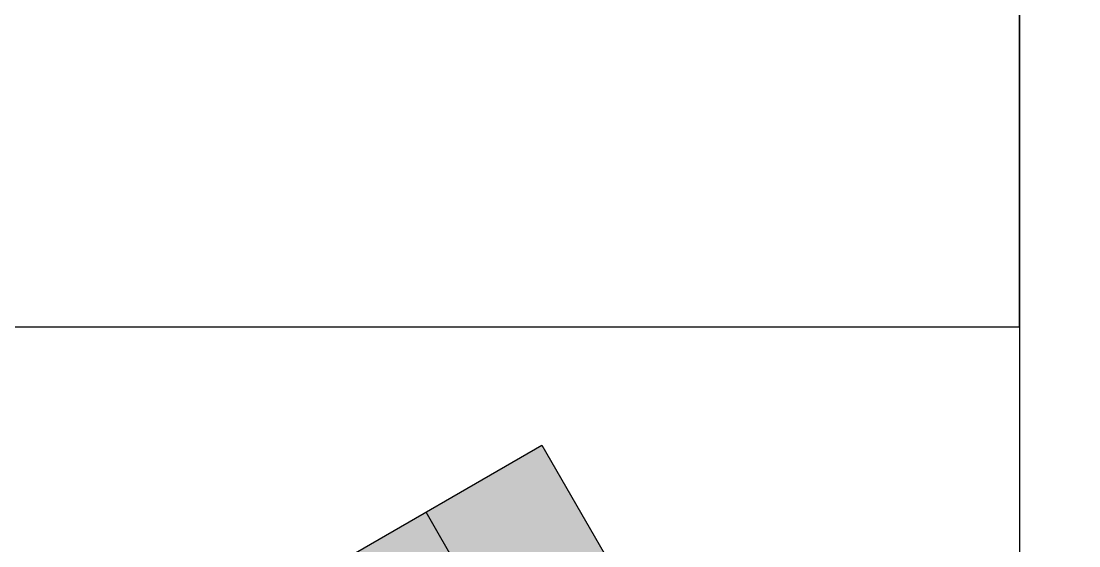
# Model space of a CAD drawing. Header units: metres. Extents: x 97 to 197, y 104 to 205.
# Drawn here: x 136.82 to 157.83, y 151.11 to 161.53 of the extents above; entities that cross this region are included whole.
import ezdxf

# ---------------------------------------------------------------- set-up
doc = ezdxf.new("R2010")
doc.units = ezdxf.units.M
doc.linetypes.add('ACAD_ISO10W100', pattern=[18, 12, -3, 0, -3])
doc.layers.get('0').update_dxf_attribs({"plot": 0})
doc.layers.add('00-AUX1', color=200, linetype='Continuous', plot=False)
doc.layers.add('16-EIXOS', color=253, linetype='ACAD_ISO10W100')
doc.layers.add('18-HATCH', color=1, linetype='Continuous')

msp = doc.modelspace()

# ---------------------------------------------------------------- hatches: boundary and pattern name
at = {"layer": '18-HATCH', "true_color": 0xadddf7, "transparency": 33554508}
h = msp.add_hatch(color=141, dxfattribs=at)
h.dxf.hatch_style = 1
h.paths.add_polyline_path([(153.948, 139.86), (153.589, 139.653), (153.103, 140.139), (150.599, 138.693), (151.875, 133.932), (151.516, 133.725), (150, 136.352), (146.969, 134.602), (147.393, 133.867), (147.306, 133.817), (148.927, 131.01), (157.174, 135.772), (147.164, 153.109), (138.917, 148.348), (140.667, 145.317), (140.753, 145.367), (140.937, 145.049), (145.537, 147.705), (144.439, 148.803), (144.798, 149.01)])

# ---------------------------------------------------------------- linework, layer by layer
for points in [[(136.65, 155.462), (156.65, 155.462), (156.65, 180.462), (136.65, 180.462)], [(156.65, 141.621), (176.65, 141.621), (176.65, 166.621), (156.65, 166.621)]]:
    msp.add_lwpolyline(points, close=True)
at = {"layer": '00-AUX1'}
msp.add_lwpolyline([(138.917, 148.348), (147.164, 153.109), (157.174, 135.772), (148.927, 131.01), (147.306, 133.817), (147.393, 133.867), (146.969, 134.602), (150, 136.352), (151.516, 133.725), (151.875, 133.932), (150.599, 138.693), (153.103, 140.139), (153.589, 139.653), (153.948, 139.86), (144.798, 149.01), (144.439, 148.803), (145.537, 147.705), (140.937, 145.049), (140.753, 145.367), (140.667, 145.317), (138.917, 148.348)], dxfattribs=at)
at = {"layer": '16-EIXOS'}
msp.add_line((155.579, 133.22), (144.863, 151.78), dxfattribs=at)

doc.saveas('drawing.dxf')
